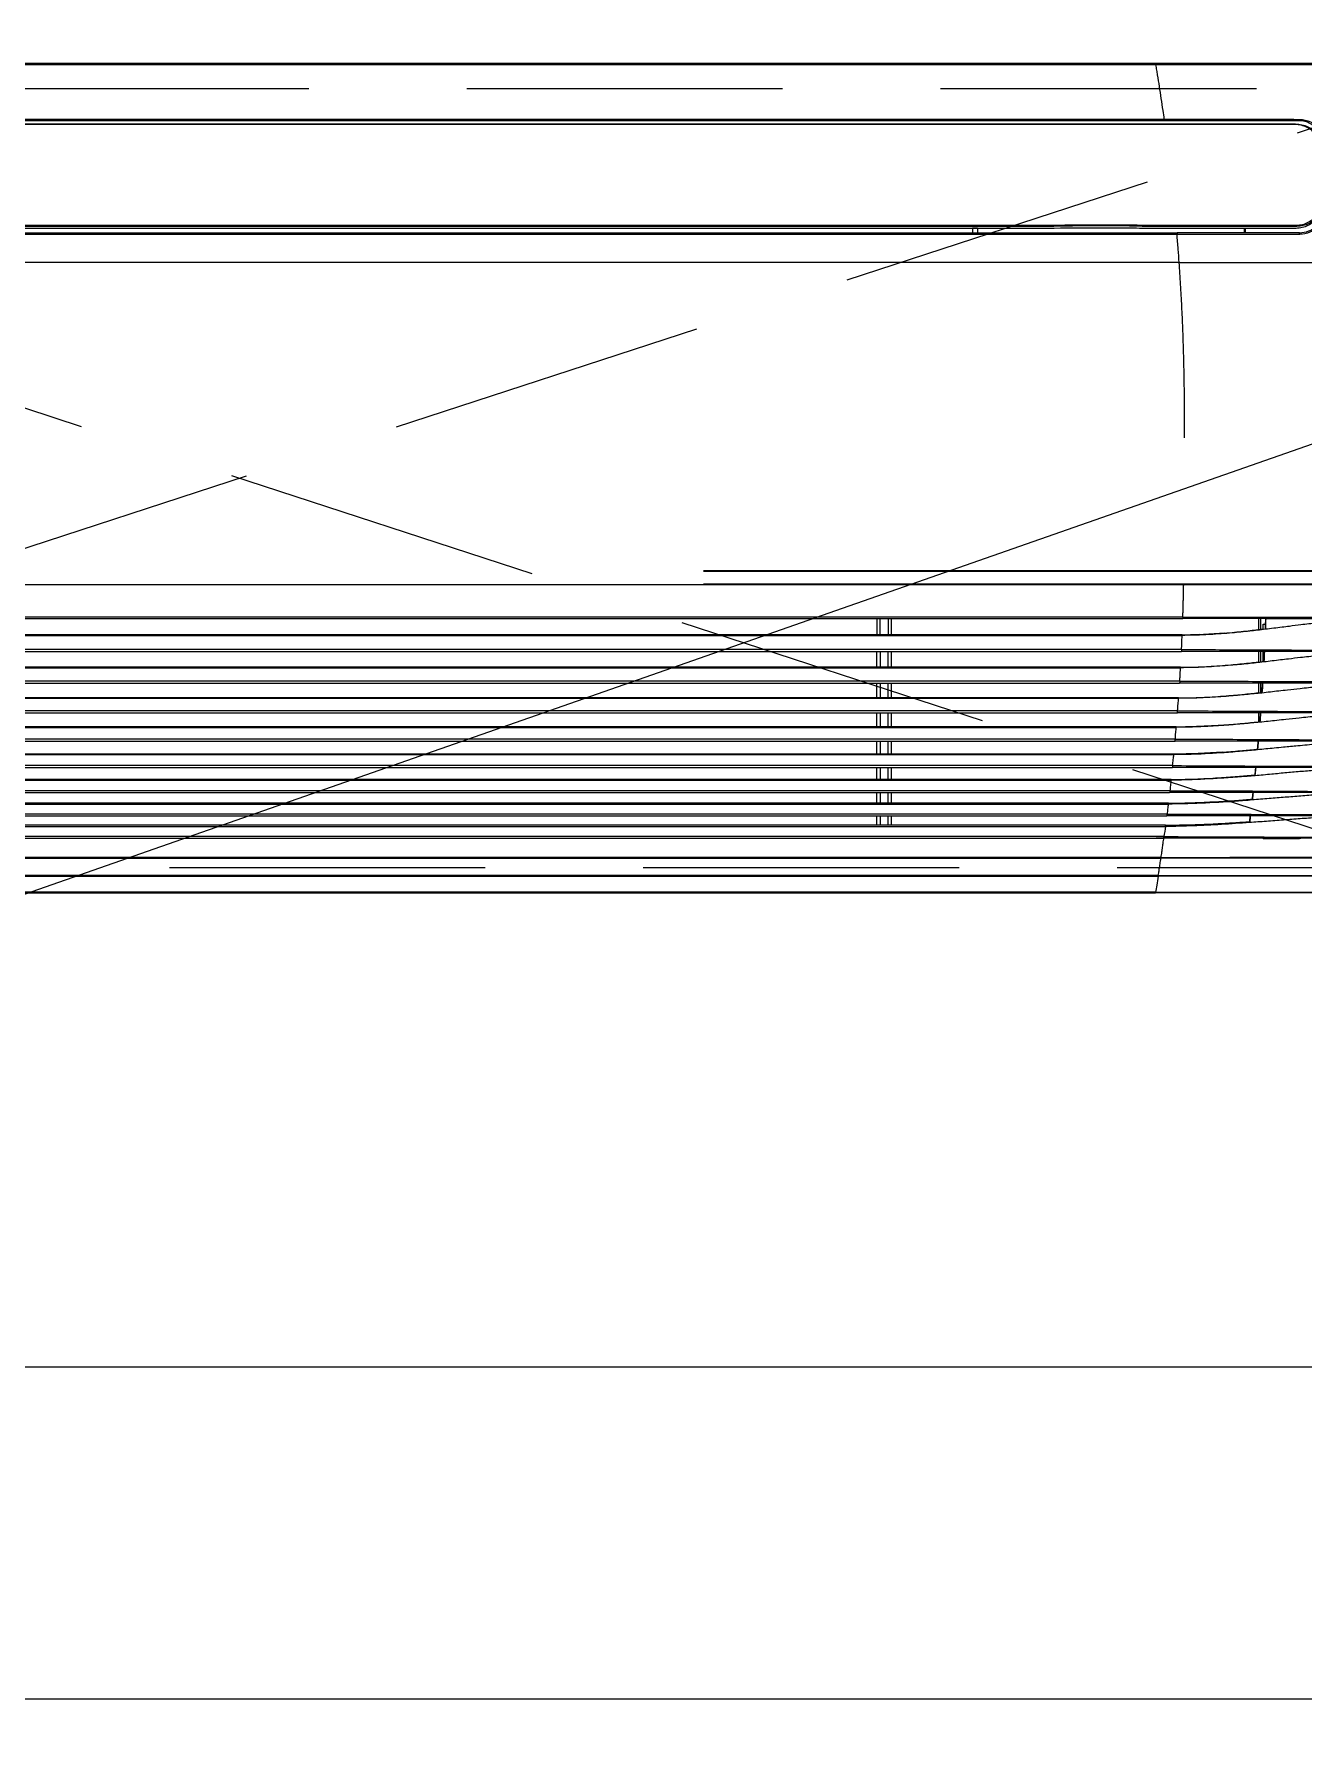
# Model space of a CAD drawing. Header units: millimetres. Extents: x 118028 to 193504, y 42792 to 96100.
# Drawn here: x 152650 to 153415, y 62507 to 63532 of the extents above; entities that cross this region are included whole.
import ezdxf

# ---------------------------------------------------------------- set-up
doc = ezdxf.new("R2010")
doc.units = ezdxf.units.MM
doc.header["$LTSCALE"] = 30
doc.linetypes.add('HIDDEN', pattern=[9.525, 6.35, -3.175])
for name, color, linetype in [('07-DIM WAL', 5, 'Continuous'), ('C-WIN', 4, 'Continuous'), ('도면층8', 8, 'Continuous')]:
    doc.layers.add(name, color=color, linetype=linetype)

# ---------------------------------------------------------------- blocks, each defined once
blk = doc.blocks.new('*U20')
at = {"color": 8}
for p, q in [((1312.7, 500), (207.2, 500)), ((207.2, 499.8), (1312.7, 499.8)), ((1312.7, 499.3), (207.2, 499.3)), ((1312.7, 499.8), (1312.7, 500)), ((1312.7, 499.3), (1312.7, 499.8)), ((1202.1, 401), (1205.1, 401)), ((1202.1, 401), (1202.1, 398)), ((1205.1, 401), (1205.1, 398)), ((1366.1, 397.9), (1366.1, 400.8)), ((1366.6, 400.8), (1366.6, 397.9)), ((194.4, 398), (1325.5, 398)), ((1325.5, 397), (194.4, 397)), ((1399.9, 397.9), (1400.6, 397.9)), ((1326.8, 380), (193.1, 380)), ((1329.5, 185.7), (190.4, 185.7)), ((1329, 166.3), (190.9, 166.3)), ((190.9, 165.5), (1329, 165.5)), ((1144.4, 165.5), (1144.4, 155.5)), ((1146.4, 155.5), (1146.4, 165.5)), ((1151.4, 165.5), (1151.4, 155.5)), ((1153.4, 155.5), (1153.4, 165.5)), ((1374.9, 158.8), (1374.9, 165.5)), ((1375.9, 165.5), (1375.9, 158.9)), ((1328.6, 155.5), (191.3, 155.5)), ((191.3, 155.2), (1328.6, 155.2)), ((1377.4, 158.9), (1377.4, 162)), ((1377.4, 162), (1378.9, 162)), ((1328.2, 146.7), (191.7, 146.7)), ((191.8, 145.5), (1328.1, 145.5)), ((1144.4, 136), (1144.4, 145.5)), ((1146.4, 145.5), (1146.4, 136)), ((1151.4, 136), (1151.4, 145.5)), ((1153.4, 136), (1153.4, 145.5)), ((1374.9, 139.2), (1374.9, 145.5)), ((1375.9, 145.5), (1375.9, 139.3)), ((1377.4, 139.5), (1377.4, 145.5)), ((1327.6, 136), (192.3, 136)), ((192.3, 135.7), (1327.6, 135.7)), ((1327.1, 127.7), (192.8, 127.7)), ((192.9, 126.5), (1327, 126.5)), ((1144.4, 117.5), (1144.4, 126.5)), ((1146.4, 126.5), (1146.4, 117.5)), ((1151.4, 117.5), (1151.4, 126.5)), ((1153.4, 117.5), (1153.4, 126.5)), ((1374.9, 120.7), (1374.9, 126.5)), ((1375.9, 126.5), (1375.9, 120.8)), ((1326.4, 117.5), (193.5, 117.5)), ((193.5, 117.3), (1326.4, 117.3)), ((1325.8, 109.7), (194.1, 109.7)), ((194.1, 108.5), (1325.7, 108.5)), ((1144.4, 100.1), (1144.4, 108.5)), ((1146.4, 108.5), (1146.4, 100.1)), ((1151.4, 100.1), (1151.4, 108.5)), ((1153.4, 100.1), (1153.4, 108.5)), ((1374.9, 103), (1374.9, 108.5)), ((1325, 100.1), (194.8, 100.1)), ((194.9, 99.8), (1325, 99.8)), ((1324.4, 92.7), (195.5, 92.7)), ((195.6, 91.5), (1324.3, 91.5)), ((1323.5, 83.7), (196.4, 83.7)), ((196.4, 83.4), (1323.5, 83.4)), ((1144.4, 83.7), (1144.4, 91.5)), ((1146.4, 91.5), (1146.4, 83.7)), ((1151.4, 83.7), (1151.4, 91.5)), ((1153.4, 83.7), (1153.4, 91.5)), ((1322.8, 76.7), (197.1, 76.7)), ((197.2, 75.5), (1322.7, 75.5)), ((1144.4, 68.4), (1144.4, 75.5)), ((1146.4, 75.5), (1146.4, 68.4)), ((1151.4, 68.4), (1151.4, 75.5)), ((1153.4, 68.4), (1153.4, 75.5)), ((1321.9, 68.4), (198, 68.4)), ((198, 68), (1321.9, 68)), ((1321.2, 61.6), (198.7, 61.6)), ((198.9, 60.5), (1321, 60.5)), ((1320.3, 54.1), (199.6, 54.1)), ((199.7, 53.5), (1320.2, 53.5)), ((1144.4, 54.1), (1144.4, 60.5)), ((1146.4, 60.5), (1146.4, 54.1)), ((1151.4, 54.1), (1151.4, 60.5)), ((1153.4, 54.1), (1153.4, 60.5)), ((1319.5, 47.5), (200.4, 47.5)), ((200.6, 46.5), (1319.3, 46.5)), ((1144.4, 40.8), (1144.4, 46.5)), ((1146.4, 46.5), (1146.4, 40.8)), ((1151.4, 40.8), (1151.4, 46.5)), ((1153.4, 40.8), (1153.4, 46.5)), ((1318.6, 40.8), (201.3, 40.8)), ((201.4, 40), (1318.5, 40)), ((1317.6, 33.9), (202.2, 33.9)), ((202.4, 33), (1317.5, 33)), ((1326.2, 33), (1312.9, 33)), ((1326.7, 33), (1326.2, 33)), ((1327.1, 33), (1326.7, 33)), ((1315.9, 21.4), (204, 21.4)), ((204.1, 21), (1315.8, 21)), ((1314.2, 10.4), (205.7, 10.4)), ((205.8, 10), (1314.1, 10)), ((1312.6, 0.4), (207.3, 0.4)), ((207.3, 0), (1312.6, 0))]:
    blk.add_line(p, q, dxfattribs=at)
at = {"color": 1, "linetype": 'HIDDEN'}
for p, q in [((39.9, 15), (1479.9, 485)), ((1479.9, 15), (39.9, 485))]:
    blk.add_line(p, q, dxfattribs=at)
blk.add_lwpolyline([(1479.9, 485), (1479.9, 15), (39.9, 15), (39.9, 485)], close=True, dxfattribs=at)
at = {"color": 8}
for centre, major_axis, ratio, start_param, end_param in [((1399.4, 397), (0, 1), 0.039572, 4.743067, 6.253409), ((1378, 32.7), (0, 0.3), 0.022602, 4.431318, 6.283185), ((1398.6, 32.7), (0, 0.3), 0.032103, 4.44044, 6.283185)]:
    blk.add_ellipse(centre, major_axis=major_axis, ratio=ratio, start_param=start_param, end_param=end_param, dxfattribs=at)
for points, knots in [([(1445.5, 500), (1441.5, 500), (1437.4, 500), (1417.2, 500), (1401, 500), (1368.6, 500), (1352.4, 500), (1334.3, 500), (1332.4, 500), (1324.6, 500), (1318.6, 500), (1312.7, 500)], [0, 0, 0, 0, 0.091413, 0.091413, 0.457066, 0.457066, 0.822718, 0.822718, 0.865652, 0.865652, 1, 1, 1, 1]), ([(1312.8, 499.8), (1328.7, 499.8), (1344.6, 499.8), (1368.6, 499.8), (1376.7, 499.8), (1401, 499.8), (1417.2, 499.8), (1437.4, 499.8), (1441.5, 499.8), (1445.5, 499.8)], [0, 0, 0, 0, 0.359547, 0.359547, 0.542533, 0.542533, 0.908507, 0.908507, 1, 1, 1, 1]), ([(1317.8, 466.4), (1317.6, 468.1), (1316.6, 474.8), (1315.3, 483.8), (1314, 491.8), (1313.3, 496.2), (1313, 498.2), (1312.8, 499.3)], [0, 0, 0, 0, 0.156855, 0.590086, 0.806736, 0.893396, 1, 1, 1, 1]), ([(1445.5, 499.2), (1444.9, 499.2), (1444.2, 499.2), (1440.9, 499.2), (1438.2, 499.2), (1424.9, 499.2), (1414.2, 499.2), (1392.9, 499.3), (1382.2, 499.3), (1367.9, 499.3), (1364.2, 499.3), (1344.6, 499.3), (1328.7, 499.3), (1312.8, 499.3)], [0, 0, 0, 0, 0.015068, 0.015068, 0.075342, 0.075342, 0.316436, 0.316436, 0.557531, 0.557531, 0.640454, 0.640454, 1, 1, 1, 1]), ([(202.1, 466.4), (210.7, 466.4), (219.3, 466.4), (234.2, 466.4), (240.4, 466.4), (252.8, 466.4), (259, 466.4), (277.5, 466.4), (289.9, 466.4), (308.5, 466.4), (314.7, 466.4), (327.1, 466.4), (333.3, 466.4), (351.9, 466.4), (364.3, 466.4), (382.9, 466.4), (389.1, 466.4), (401.5, 466.4), (407.7, 466.4), (420.1, 466.4), (426.3, 466.4), (444.9, 466.4), (457.3, 466.4), (475.9, 466.4), (1042, 466.4), (1054.4, 466.4), (1060.6, 466.4), (1079.2, 466.4), (1091.6, 466.4), (1110.2, 466.4), (1116.4, 466.4), (1128.8, 466.4), (1135, 466.4), (1153.6, 466.4), (1166, 466.4), (1184.6, 466.4), (1190.8, 466.4), (1203.2, 466.4), (1209.4, 466.4), (1221.8, 466.4), (1228, 466.4), (1246.5, 466.4), (1258.9, 466.4), (1277.5, 466.4), (1283.7, 466.4), (1296.1, 466.4), (1302.3, 466.4), (1311.6, 466.4), (1314.7, 466.4), (1317.8, 466.4)], [0, 0, 0, 0, 0.046607, 0.046607, 0.08006, 0.08006, 0.113512, 0.113512, 0.180417, 0.180417, 0.213869, 0.213869, 0.247322, 0.247322, 0.314226, 0.314226, 0.347679, 0.347679, 0.381131, 0.381131, 0.414583, 0.414583, 0.481488, 0.481488, 0.514941, 0.514941, 0.548393, 0.548393, 0.615298, 0.615298, 0.64875, 0.64875, 0.682202, 0.682202, 0.749107, 0.749107, 0.78256, 0.78256, 0.816012, 0.816012, 0.849464, 0.849464, 0.916369, 0.916369, 0.949821, 0.949821, 0.983274, 0.983274, 1, 1, 1, 1]), ([(1317.8, 465.5), (1314.7, 465.5), (1311.6, 465.5), (1302.3, 465.5), (1296.1, 465.5), (1283.7, 465.5), (1277.5, 465.5), (1258.9, 465.5), (1246.5, 465.5), (1228, 465.5), (1221.8, 465.5), (1209.4, 465.5), (1203.2, 465.5), (1190.8, 465.5), (1184.6, 465.5), (1166, 465.5), (1153.6, 465.5), (1135, 465.5), (1128.8, 465.5), (1116.4, 465.5), (1110.2, 465.5), (1091.6, 465.5), (1079.2, 465.5), (1060.6, 465.5), (1054.4, 465.5), (1042, 465.5), (475.9, 465.5), (457.3, 465.5), (444.9, 465.5), (426.3, 465.5), (420.1, 465.5), (407.7, 465.5), (401.5, 465.5), (389.1, 465.5), (382.9, 465.5), (364.3, 465.5), (351.9, 465.5), (333.3, 465.5), (327.1, 465.5), (314.7, 465.5), (308.5, 465.5), (289.9, 465.5), (277.5, 465.5), (259, 465.5), (252.8, 465.5), (240.4, 465.5), (234.2, 465.5), (219.3, 465.5), (210.7, 465.5), (202.1, 465.5)], [0, 0, 0, 0, 0.016728, 0.016728, 0.05018, 0.05018, 0.083633, 0.083633, 0.150538, 0.150538, 0.183991, 0.183991, 0.217444, 0.217444, 0.250897, 0.250897, 0.317803, 0.317803, 0.351255, 0.351255, 0.384708, 0.384708, 0.451614, 0.451614, 0.485067, 0.485067, 0.51852, 0.51852, 0.585425, 0.585425, 0.618878, 0.618878, 0.652331, 0.652331, 0.685784, 0.685784, 0.752689, 0.752689, 0.786142, 0.786142, 0.819595, 0.819595, 0.886501, 0.886501, 0.919954, 0.919954, 0.953407, 0.953407, 1, 1, 1, 1]), ([(371.2, 463.6), (452.6, 463.6), (1094.1, 463.6), (1216.3, 463.6), (1257, 463.6), (1318.1, 463.6), (1338.5, 463.6), (1369, 463.6), (1379.2, 463.6), (1391.9, 463.6), (1394.5, 463.7), (1399.5, 463.5), (1402.1, 463), (1406.6, 460.8), (1408.5, 459.1), (1411.2, 455), (1411.9, 452.5), (1411.9, 450)], [0, 0, 0, 0, 0.5, 0.5, 0.75, 0.75, 0.875, 0.875, 0.9375, 0.9375, 0.953125, 0.953125, 0.96875, 0.96875, 0.984375, 0.984375, 1, 1, 1, 1]), ([(1411, 450.2), (1411, 452.7), (1410.2, 455.2), (1407.4, 459.3), (1405.4, 460.9), (1401.9, 462.4), (1400.7, 462.8), (1398.2, 463.2), (1396.9, 463.2), (1393.1, 463.2), (1390.6, 463.2), (1377.9, 463.2), (1367.8, 463.2), (1337.3, 463.2), (1317, 463.2), (1256.1, 463.2), (1215.5, 463.2), (1093.6, 463.2), (452.4, 463.2), (371.2, 463.2)], [0, 0, 0, 0, 0.015625, 0.015625, 0.03125, 0.03125, 0.039062, 0.039062, 0.046875, 0.046875, 0.0625, 0.0625, 0.125, 0.125, 0.25, 0.25, 0.5, 0.5, 1, 1, 1, 1]), ([(1317.8, 466.4), (1335.9, 466.4), (1354.1, 466.4), (1376.7, 466.4), (1381.3, 466.4), (1388.1, 466.4), (1390.3, 466.4), (1394.9, 466.4), (1397.1, 466.4), (1401.7, 466.3), (1403.9, 465.8), (1408, 463.8), (1409.7, 462.3), (1414, 457.1), (1415.5, 452.7), (1415.5, 448.2)], [0, 0, 0, 0, 0.5, 0.5, 0.625, 0.625, 0.6875, 0.6875, 0.75, 0.75, 0.8125, 0.8125, 0.875, 0.875, 1, 1, 1, 1]), ([(1414.4, 448), (1414.4, 452.4), (1412.9, 456.8), (1408.6, 462), (1406.9, 463.4), (1403.8, 464.8), (1402.8, 465.1), (1400.5, 465.5), (1399.4, 465.5), (1389.4, 465.5), (1380.4, 465.5), (1353.6, 465.5), (1335.7, 465.5), (1317.8, 465.5)], [0, 0, 0, 0, 0.125, 0.125, 0.1875, 0.1875, 0.21875, 0.21875, 0.25, 0.25, 0.5, 0.5, 1, 1, 1, 1]), ([(371.2, 402.5), (452.2, 402.5), (1093.2, 402.5), (1194.5, 402.5), (1214.8, 402.5), (1245.2, 402.5), (1255.3, 402.7), (1275.6, 402.9), (1285.7, 402.9), (1298.4, 402.7), (1300.9, 402.7), (1305.9, 402.6), (1308.5, 402.5), (1316.1, 402.5), (1321.1, 402.5), (1336.3, 402.5), (1346.5, 402.5), (1366.7, 402.5), (1376.8, 402.5), (1389.5, 402.5), (1392, 402.5), (1395.8, 402.5), (1397.1, 402.5), (1399.6, 402.7), (1400.9, 402.9), (1404.4, 404), (1406.7, 405.3), (1410, 409.1), (1411, 411.6), (1411, 414.1)], [0, 0, 0, 0, 0.5, 0.5, 0.625, 0.625, 0.6875, 0.6875, 0.75, 0.75, 0.765625, 0.765625, 0.78125, 0.78125, 0.8125, 0.8125, 0.875, 0.875, 0.9375, 0.9375, 0.953125, 0.953125, 0.960937, 0.960937, 0.96875, 0.96875, 0.984375, 0.984375, 1, 1, 1, 1]), ([(1411.9, 414), (1411.9, 411.5), (1411.1, 409), (1407.9, 405.1), (1405.7, 403.7), (1401, 402), (1398.4, 401.8), (1393.3, 401.8), (1390.8, 401.8), (1378.1, 401.8), (1367.9, 401.8), (1347.6, 401.8), (1337.5, 401.8), (1322.2, 401.8), (1317.2, 401.8), (1307, 401.7), (1301.9, 402), (1286.7, 402.2), (1276.5, 402.2), (1256.2, 402), (1246.1, 401.7), (1215.6, 401.7), (1195.3, 401.8), (1093.7, 401.8), (452.4, 401.8), (371.2, 401.8)], [0, 0, 0, 0, 0.015625, 0.015625, 0.03125, 0.03125, 0.046875, 0.046875, 0.0625, 0.0625, 0.125, 0.125, 0.1875, 0.1875, 0.21875, 0.21875, 0.25, 0.25, 0.3125, 0.3125, 0.375, 0.375, 0.5, 0.5, 1, 1, 1, 1]), ([(371.2, 400.8), (452.5, 400.8), (1093.8, 400.8), (1195.5, 400.8), (1215.8, 400.8), (1246.3, 400.8), (1256.5, 400.9), (1276.9, 401), (1287, 401.1), (1302.3, 400.9), (1307.4, 400.7), (1317.5, 400.8), (1322.6, 400.8), (1337.9, 400.8), (1348, 400.8), (1368.3, 400.8), (1378.5, 400.8), (1391.2, 400.8), (1393.8, 400.8), (1397.6, 400.8), (1398.8, 400.9), (1401.3, 401.3), (1402.6, 401.7), (1406.1, 403.2), (1408.2, 404.8), (1410.4, 407.9), (1411, 409), (1411.7, 411.4), (1411.9, 412.7), (1411.9, 414)], [0, 0, 0, 0, 0.5, 0.5, 0.625, 0.625, 0.6875, 0.6875, 0.75, 0.75, 0.78125, 0.78125, 0.8125, 0.8125, 0.875, 0.875, 0.9375, 0.9375, 0.953125, 0.953125, 0.960938, 0.960938, 0.96875, 0.96875, 0.984375, 0.984375, 0.992188, 0.992188, 1, 1, 1, 1]), ([(1399.4, 398), (1403.2, 398), (1406.9, 399.5), (1412.7, 404.8), (1414.5, 408.9), (1414.4, 413)], [0, 0, 0, 0, 0.477397, 0.477397, 1, 1, 1, 1]), ([(1415.5, 413.1), (1415.5, 411), (1415.1, 408.9), (1413.5, 405), (1412.3, 403.2), (1407.9, 398.8), (1403.7, 397), (1399.5, 397)], [0, 0, 0, 0, 0.25, 0.25, 0.5, 0.5, 1, 1, 1, 1]), ([(1326.8, 380), (1326.6, 382.7), (1326.2, 388.4), (1325.7, 394.1), (1325.5, 397)], [0, 0, 0, 0, 0.480429, 1, 1, 1, 1]), ([(1326.8, 380), (1334.9, 380), (1351, 380), (1375.2, 380), (1399.5, 380), (1423.7, 380), (1447.8, 380), (1472, 380), (1492, 380), (1506, 380), (1512.7, 380), (1515.4, 380), (1516.2, 380)], [0, 0, 0, 0, 0.127521, 0.255042, 0.382563, 0.510084, 0.637605, 0.765126, 0.892647, 0.956407, 0.988287, 1, 1, 1, 1]), ([(1039.9, 194.4), (1040.6, 194.4), (1041.3, 194.4), (1044.6, 194.4), (1047.3, 194.4), (1060.6, 194.4), (1071.3, 194.4), (1124.6, 194.4), (1167.3, 194.4), (1214.7, 194.4), (1219.5, 194.4), (1240, 194.4), (1255.6, 194.4), (1279, 194.4), (1286.9, 194.4), (1302.5, 194.4), (1310.3, 194.4), (1322, 194.4), (1325.9, 194.4), (1329.9, 194.4)], [0, 0, 0, 0, 0.006899, 0.006899, 0.034494, 0.034494, 0.144873, 0.144873, 0.58639, 0.58639, 0.636025, 0.636025, 0.797792, 0.797792, 0.878675, 0.878675, 0.959558, 0.959558, 1, 1, 1, 1]), ([(1039.9, 194), (1119.9, 194), (1199.8, 194), (1296.8, 194), (1313.8, 194), (1330.8, 194)], [0, 0, 0, 0, 0.824317, 0.824317, 1, 1, 1, 1]), ([(1039.9, 193.9), (1119.9, 193.9), (1199.8, 193.9), (1299.8, 193.9), (1319.8, 193.9), (1359.7, 193.9), (1379.7, 193.9), (1419.7, 193.9), (1439.7, 193.9), (1469.5, 193.9), (1479.4, 193.9), (1494.3, 193.9), (1499.3, 193.9), (1509.1, 193.9), (1514.1, 193.9), (1519, 193.9)], [0, 0, 0, 0, 0.5, 0.5, 0.625, 0.625, 0.75, 0.75, 0.875, 0.875, 0.9375, 0.9375, 0.96875, 0.96875, 1, 1, 1, 1]), ([(1518.9, 193.8), (1514, 193.8), (1509.1, 193.8), (1499.2, 193.8), (1494.3, 193.8), (1479.4, 193.8), (1469.5, 193.8), (1439.6, 193.8), (1419.6, 193.8), (1379.7, 193.8), (1359.7, 193.8), (1319.7, 193.8), (1299.7, 193.8), (1199.8, 193.8), (1119.9, 193.8), (1039.9, 193.8)], [0, 0, 0, 0, 0.03125, 0.03125, 0.0625, 0.0625, 0.125, 0.125, 0.25, 0.25, 0.375, 0.375, 0.5, 0.5, 1, 1, 1, 1]), ([(1039.9, 186.3), (1119.9, 186.3), (1199.8, 186.3), (1299.7, 186.3), (1319.7, 186.3), (1359.6, 186.3), (1379.6, 186.3), (1419.5, 186.3), (1439.5, 186.3), (1469.3, 186.3), (1479.3, 186.3), (1494.1, 186.3), (1499.1, 186.3), (1509, 186.3), (1513.9, 186.3), (1518.8, 186.3)], [0, 0, 0, 0, 0.5, 0.5, 0.625, 0.625, 0.75, 0.75, 0.875, 0.875, 0.9375, 0.9375, 0.96875, 0.96875, 1, 1, 1, 1]), ([(1518.8, 186.1), (1513.9, 186.1), (1509, 186.1), (1499.1, 186.1), (1494.1, 186.1), (1479.2, 186.1), (1469.3, 186.1), (1439.5, 186.1), (1419.5, 186.1), (1379.6, 186.1), (1359.6, 186.1), (1319.6, 186.1), (1299.7, 186.1), (1199.8, 186.1), (1119.9, 186.1), (1039.9, 186.1)], [0, 0, 0, 0, 0.03125, 0.03125, 0.0625, 0.0625, 0.125, 0.125, 0.25, 0.25, 0.375, 0.375, 0.5, 0.5, 1, 1, 1, 1]), ([(1339.6, 186), (1339.3, 186), (1338.9, 186), (1318.7, 186), (1298.8, 186), (1199.2, 186), (1119.6, 186), (1039.9, 186)], [0, 0, 0, 0, 0.003537, 0.003537, 0.20283, 0.20283, 1, 1, 1, 1]), ([(1329.5, 185.9), (1342.9, 185.9), (1356.3, 185.9), (1383, 185.9), (1396.4, 185.9), (1409.7, 185.9)], [0, 0, 0, 0, 0.5, 0.5, 1, 1, 1, 1]), ([(1409.7, 185.7), (1396.4, 185.7), (1383, 185.7), (1356.3, 185.7), (1342.9, 185.7), (1329.5, 185.7)], [0, 0, 0, 0, 0.5, 0.5, 1, 1, 1, 1]), ([(1329.8, 194.4), (1345.6, 194.4), (1361.5, 194.4), (1393.1, 194.4), (1408.9, 194.4), (1440.4, 194.4), (1456.2, 194.4), (1479.8, 194.4), (1487.6, 194.4), (1499.4, 194.4), (1503.3, 194.4), (1511.1, 194.4), (1515, 194.4), (1518.9, 194.4)], [0, 0, 0, 0, 0.25, 0.25, 0.5, 0.5, 0.75, 0.75, 0.875, 0.875, 0.9375, 0.9375, 1, 1, 1, 1]), ([(1518.4, 194), (1513.7, 194), (1509, 194), (1499.3, 194), (1494.3, 194), (1479.5, 194), (1469.5, 194), (1439.7, 194), (1419.7, 194), (1379.7, 194), (1359.8, 194), (1336.8, 194), (1333.8, 194), (1330.8, 194)], [0, 0, 0, 0, 0.076277, 0.076277, 0.155939, 0.155939, 0.315263, 0.315263, 0.633912, 0.633912, 0.952561, 0.952561, 1, 1, 1, 1]), ([(1329, 166.3), (1342.5, 166.3), (1355.9, 166.3), (1382.8, 166.3), (1396.3, 166.3), (1409.7, 166.3)], [0, 0, 0, 0, 0.5, 0.5, 1, 1, 1, 1]), ([(1328.2, 146.7), (1328.2, 147.3), (1328.3, 148.6), (1328.4, 150.5), (1328.4, 152.2), (1328.5, 153.8), (1328.6, 154.8), (1328.6, 155.2)], [0, 0, 0, 0, 0.202006, 0.403007, 0.603004, 0.802001, 1, 1, 1, 1]), ([(1328.6, 155.5), (1330.8, 155.5), (1336.4, 155.6), (1346.5, 156), (1358, 156.9), (1369.1, 158.1), (1375.7, 158.9), (1378.8, 159.2)], [0, 0, 0, 0, 0.13271, 0.332981, 0.600797, 0.817687, 1, 1, 1, 1]), ([(1378.8, 158.9), (1375.6, 158.5), (1369, 157.7), (1357.8, 156.6), (1346.5, 155.8), (1336.4, 155.3), (1330.8, 155.3), (1328.6, 155.2)], [0, 0, 0, 0, 0.189956, 0.399239, 0.666018, 0.866282, 1, 1, 1, 1]), ([(1409.7, 162.7), (1406.6, 162.3), (1401.1, 161.7), (1394.1, 160.8), (1386.9, 159.9), (1382.1, 159.3), (1378.8, 158.9)], [0, 0, 0, 0, 0.307575, 0.532584, 0.675031, 1, 1, 1, 1]), ([(1378.8, 159.1), (1378.8, 159.2), (1378.8, 159.2), (1378.8, 159.2), (1378.8, 159.2), (1378.8, 159.2)], [0, 0, 0, 0, 0.64921, 0.64921, 1, 1, 1, 1]), ([(1328.2, 146.7), (1328.2, 146.5), (1328.2, 146.3), (1328.1, 145.9), (1328.1, 145.6), (1328.1, 145.5), (1328.1, 145.5)], [0, 0, 0, 0, 0.249872, 0.499843, 0.749966, 1, 1, 1, 1]), ([(1328.2, 146.7), (1341.8, 146.7), (1355.4, 146.6), (1382.6, 146.5), (1396.2, 146.4), (1409.7, 146.4)], [0, 0, 0, 0, 0.5, 0.5, 1, 1, 1, 1]), ([(1327.1, 127.7), (1327.2, 128.5), (1327.3, 130), (1327.4, 132.1), (1327.5, 134.1), (1327.6, 135.2), (1327.6, 135.7)], [0, 0, 0, 0, 0.254452, 0.505932, 0.754446, 1, 1, 1, 1]), ([(1327.6, 136), (1329.9, 136), (1335.5, 136.1), (1345.6, 136.5), (1357.1, 137.4), (1368.2, 138.5), (1374.8, 139.2), (1377.9, 139.6)], [0, 0, 0, 0, 0.13403, 0.334286, 0.600753, 0.818086, 1, 1, 1, 1]), ([(1377.9, 139.2), (1374.7, 138.9), (1368, 138.1), (1357, 137.1), (1345.7, 136.3), (1335.6, 135.8), (1329.9, 135.8), (1327.6, 135.7)], [0, 0, 0, 0, 0.189159, 0.399253, 0.661583, 0.861842, 1, 1, 1, 1]), ([(1409.7, 142.9), (1406.5, 142.6), (1400.8, 141.9), (1393.6, 141.1), (1386.2, 140.2), (1381.2, 139.6), (1377.9, 139.2)], [0, 0, 0, 0, 0.304279, 0.532125, 0.683541, 1, 1, 1, 1]), ([(1377.9, 139.3), (1377.9, 139.3), (1377.9, 139.3), (1377.9, 139.2), (1377.9, 139.2), (1377.9, 139.2)], [0, 0, 0, 0, 0.669286, 0.669286, 1, 1, 1, 1]), ([(1327.1, 127.7), (1327.1, 127.6), (1327.1, 127.3), (1327.1, 126.9), (1327, 126.6), (1327, 126.5), (1327, 126.5)], [0, 0, 0, 0, 0.25027, 0.500033, 0.750107, 1, 1, 1, 1]), ([(1327.1, 127.7), (1340.9, 127.7), (1354.7, 127.6), (1382.2, 127.5), (1396, 127.4), (1409.7, 127.4)], [0, 0, 0, 0, 0.5, 0.5, 1, 1, 1, 1]), ([(1409.7, 124.2), (1406.4, 123.8), (1400.5, 123.2), (1392.9, 122.3), (1385.2, 121.5), (1380.1, 120.9), (1376.7, 120.5)], [0, 0, 0, 0, 0.302296, 0.533525, 0.693692, 1, 1, 1, 1]), ([(1325.8, 109.7), (1325.9, 110.4), (1326, 111.9), (1326.1, 113.9), (1326.3, 115.7), (1326.4, 116.7), (1326.4, 117.3)], [0, 0, 0, 0, 0.255434, 0.50724, 0.755426, 1, 1, 1, 1]), ([(1326.4, 117.5), (1328.7, 117.5), (1334.3, 117.6), (1344.5, 118), (1355.9, 118.8), (1367.1, 119.8), (1373.7, 120.6), (1376.8, 120.9)], [0, 0, 0, 0, 0.135331, 0.33557, 0.600704, 0.818478, 1, 1, 1, 1]), ([(1376.7, 120.5), (1373.6, 120.2), (1366.9, 119.5), (1355.9, 118.5), (1344.7, 117.8), (1334.6, 117.3), (1328.8, 117.3), (1326.4, 117.3)], [0, 0, 0, 0, 0.188349, 0.39928, 0.657536, 0.857785, 1, 1, 1, 1]), ([(1376.7, 120.6), (1376.7, 120.6), (1376.7, 120.6), (1376.7, 120.6), (1376.7, 120.6), (1376.7, 120.6), (1376.7, 120.6), (1376.7, 120.5)], [0, 0, 0, 0, 0.005018, 0.005018, 0.681643, 0.681643, 1, 1, 1, 1]), ([(1325, 100.1), (1327.3, 100.1), (1333, 100.1), (1343.1, 100.5), (1354.6, 101.3), (1365.7, 102.2), (1372.4, 102.9), (1375.5, 103.2)], [0, 0, 0, 0, 0.136383, 0.336606, 0.600654, 0.818617, 1, 1, 1, 1]), ([(1375.4, 102.9), (1372.3, 102.6), (1365.6, 101.9), (1354.6, 101), (1343.4, 100.3), (1333.2, 99.9), (1327.4, 99.8), (1325, 99.8)], [0, 0, 0, 0, 0.188051, 0.399296, 0.65597, 0.856213, 1, 1, 1, 1]), ([(1325.7, 108.6), (1325.7, 108.6), (1325.8, 108.7), (1325.8, 109.1), (1325.8, 109.4), (1325.8, 109.6), (1325.8, 109.7)], [0, 0, 0, 0, 0.229284, 0.499865, 0.74993, 1, 1, 1, 1]), ([(1325.7, 108.6), (1325.7, 108.6), (1325.7, 108.5), (1325.7, 108.5), (1325.7, 108.5)], [0, 0, 0, 0, 0.504346, 1, 1, 1, 1]), ([(1325.8, 109.7), (1339.8, 109.7), (1353.8, 109.6), (1381.8, 109.5), (1395.8, 109.4), (1409.7, 109.3)], [0, 0, 0, 0, 0.5, 0.5, 1, 1, 1, 1]), ([(1409.7, 106.4), (1406.2, 106.1), (1400, 105.5), (1392, 104.6), (1384.1, 103.8), (1378.8, 103.2), (1375.4, 102.9)], [0, 0, 0, 0, 0.306857, 0.541766, 0.704737, 1, 1, 1, 1]), ([(1324.3, 91.5), (1324.3, 91.6), (1324.3, 91.7), (1324.3, 92), (1324.4, 92.4), (1324.4, 92.6), (1324.4, 92.7)], [0, 0, 0, 0, 0.232687, 0.500098, 0.749869, 1, 1, 1, 1]), ([(1324.4, 92.7), (1324.5, 93.4), (1324.6, 94.8), (1324.7, 96.6), (1324.9, 98.3), (1325, 99.3), (1325, 99.8)], [0, 0, 0, 0, 0.256936, 0.509241, 0.756926, 1, 1, 1, 1]), ([(1324.4, 92.7), (1338.6, 92.7), (1352.8, 92.6), (1381.3, 92.5), (1395.5, 92.4), (1409.7, 92.3)], [0, 0, 0, 0, 0.5, 0.5, 1, 1, 1, 1]), ([(1322.8, 76.7), (1322.9, 77.3), (1323, 78.6), (1323.2, 80.4), (1323.4, 82), (1323.5, 82.9), (1323.5, 83.4)], [0, 0, 0, 0, 0.257522, 0.510022, 0.757511, 1, 1, 1, 1]), ([(1323.5, 83.7), (1325.5, 83.7), (1330.9, 83.7), (1341, 84), (1352.8, 84.8), (1364.3, 85.7), (1371, 86.3), (1374, 86.6)], [0, 0, 0, 0, 0.1176, 0.317809, 0.600614, 0.818158, 1, 1, 1, 1]), ([(1374, 86.2), (1370.8, 86), (1364.1, 85.3), (1351.3, 84.3), (1337.6, 83.5), (1327.5, 83.4), (1323.5, 83.4)], [0, 0, 0, 0, 0.188964, 0.399297, 0.764245, 1, 1, 1, 1]), ([(1409.7, 89.6), (1405.9, 89.3), (1399.2, 88.7), (1390.7, 87.9), (1382.6, 87.1), (1377.4, 86.6), (1374, 86.2)], [0, 0, 0, 0, 0.3207, 0.559402, 0.716115, 1, 1, 1, 1]), ([(1409.7, 91.5), (1409.7, 91.5), (1405.1, 91.5), (1400.5, 91.5), (1396, 91.5)], [0, 0, 0, 0, 0.007482, 1, 1, 1, 1]), ([(1322.8, 76.7), (1322.8, 76.6), (1322.8, 76.5), (1322.8, 76.4), (1322.8, 76.3), (1322.8, 76.1), (1322.7, 76), (1322.7, 75.8), (1322.7, 75.8), (1322.7, 75.6), (1322.7, 75.6), (1322.7, 75.5), (1322.7, 75.5), (1322.7, 75.5), (1322.7, 75.5), (1322.7, 75.5)], [0, 0, 0, 0, 0.161779, 0.161779, 0.323539, 0.323539, 0.485543, 0.485543, 0.647325, 0.647325, 0.808403, 0.808403, 0.968605, 0.968605, 1, 1, 1, 1]), ([(1322.8, 76.7), (1337.3, 76.7), (1351.8, 76.6), (1380.8, 76.4), (1395.3, 76.3), (1409.7, 76.3)], [0, 0, 0, 0, 0.5, 0.5, 1, 1, 1, 1]), ([(1409.7, 73.9), (1406.7, 73.6), (1400.7, 73.2), (1391.7, 72.4), (1382.2, 71.5), (1375.8, 70.9), (1372.5, 70.6)], [0, 0, 0, 0, 0.242425, 0.484831, 0.727208, 1, 1, 1, 1]), ([(1372.6, 71.9), (1372.6, 71.7), (1372.5, 71.4), (1372.5, 71.1), (1372.5, 71), (1372.5, 70.9)], [0, 0, 0, 0, 0.751683, 0.751683, 1, 1, 1, 1]), ([(1409.7, 75.5), (1409.2, 75.5), (1397.9, 75.5), (1386.6, 75.5), (1375.8, 75.5)], [0, 0, 0, 0, 0.046692, 1, 1, 1, 1]), ([(1321.2, 61.6), (1321.1, 61.5), (1321.1, 61.2), (1321.1, 60.9), (1321, 60.6), (1321, 60.5), (1321, 60.5)], [0, 0, 0, 0, 0.250041, 0.500223, 0.740572, 1, 1, 1, 1]), ([(1321.9, 68), (1321.8, 67), (1321.5, 64.9), (1321.3, 62.7), (1321.2, 61.6)], [0, 0, 0, 0, 0.543894, 1, 1, 1, 1]), ([(1321.2, 61.6), (1335.9, 61.6), (1350.7, 61.5), (1380.2, 61.4), (1395, 61.3), (1409.7, 61.2)], [0, 0, 0, 0, 0.5, 0.5, 1, 1, 1, 1]), ([(1321.9, 68.4), (1323.9, 68.4), (1329.3, 68.4), (1339.5, 68.7), (1351.2, 69.4), (1362.7, 70.2), (1369.4, 70.8), (1372.5, 71.1)], [0, 0, 0, 0, 0.118576, 0.318747, 0.600562, 0.816171, 1, 1, 1, 1]), ([(1372.5, 70.6), (1369.4, 70.4), (1362.7, 69.8), (1349.2, 68.9), (1335.4, 68.1), (1325.3, 68), (1321.9, 68)], [0, 0, 0, 0, 0.182416, 0.399176, 0.799872, 1, 1, 1, 1]), ([(1372.5, 70.6), (1372.5, 70.7), (1372.5, 70.8), (1372.5, 70.9), (1372.5, 70.9), (1372.5, 71), (1372.5, 71), (1372.5, 71.1), (1372.5, 71.1), (1372.5, 71.1)], [0, 0, 0, 0, 0.292408, 0.292408, 0.584321, 0.584321, 0.875326, 0.875326, 1, 1, 1, 1]), ([(1320.2, 53.5), (1320.1, 52.5), (1319.8, 50.6), (1319.6, 48.5), (1319.5, 47.5)], [0, 0, 0, 0, 0.533649, 1, 1, 1, 1]), ([(1370.8, 56), (1367.7, 55.7), (1361, 55.2), (1347.2, 54.3), (1333.4, 53.7), (1323.2, 53.6), (1320.2, 53.5)], [0, 0, 0, 0, 0.185218, 0.399154, 0.820192, 1, 1, 1, 1]), ([(1320.3, 54.1), (1320.3, 54.1), (1320.3, 54), (1320.2, 53.7), (1320.2, 53.5)], [0, 0, 0, 0, 0.461975, 1, 1, 1, 1]), ([(1320.3, 54.1), (1322.3, 54.1), (1327.7, 54.1), (1337.8, 54.4), (1349.6, 55), (1361.1, 55.7), (1367.8, 56.3), (1370.9, 56.5)], [0, 0, 0, 0, 0.118512, 0.318665, 0.600501, 0.814856, 1, 1, 1, 1]), ([(1409.7, 59.1), (1406.5, 58.9), (1400.2, 58.4), (1390.6, 57.6), (1380.8, 56.8), (1374.2, 56.3), (1370.8, 56)], [0, 0, 0, 0, 0.246108, 0.492163, 0.738161, 1, 1, 1, 1]), ([(1370.8, 56), (1370.9, 56.1), (1370.9, 56.1), (1370.9, 56.3), (1370.9, 56.3), (1370.9, 56.4), (1370.9, 56.4), (1370.9, 56.5), (1370.9, 56.5), (1370.9, 56.5), (1370.9, 56.5), (1370.9, 56.5)], [0, 0, 0, 0, 0.27156, 0.27156, 0.542657, 0.542657, 0.808337, 0.808337, 0.89096, 0.89096, 1, 1, 1, 1]), ([(1409.7, 60.5), (1408.7, 60.5), (1395.9, 60.5), (1383.1, 60.5), (1371.4, 60.5)], [0, 0, 0, 0, 0.082118, 1, 1, 1, 1]), ([(1369.2, 42.4), (1363.6, 42), (1352.3, 41.2), (1335.4, 40.3), (1324.1, 40.1), (1318.5, 40)], [0, 0, 0, 0, 0.333291, 0.666637, 1, 1, 1, 1]), ([(1318.6, 40.8), (1320.6, 40.8), (1325.9, 40.9), (1336.1, 41.1), (1347.8, 41.6), (1359.4, 42.3), (1366.1, 42.7), (1369.3, 43)], [0, 0, 0, 0, 0.116851, 0.316976, 0.600411, 0.813247, 1, 1, 1, 1]), ([(1319.5, 47.5), (1319.4, 47.4), (1319.4, 47.2), (1319.4, 46.8), (1319.3, 46.6), (1319.3, 46.5), (1319.3, 46.5)], [0, 0, 0, 0, 0.250245, 0.500503, 0.740965, 1, 1, 1, 1]), ([(1319.5, 47.5), (1334.5, 47.5), (1349.6, 47.5), (1379.7, 47.3), (1394.7, 47.2), (1409.7, 47.2)], [0, 0, 0, 0, 0.5, 0.5, 1, 1, 1, 1]), ([(1409.7, 45.3), (1406.4, 45.1), (1399.7, 44.7), (1389.6, 43.9), (1379.4, 43.1), (1372.6, 42.6), (1369.2, 42.4)], [0, 0, 0, 0, 0.245079, 0.494613, 0.748597, 1, 1, 1, 1]), ([(1369.3, 43), (1369.3, 43), (1369.3, 42.9), (1369.3, 42.9), (1369.3, 42.9), (1369.2, 42.8), (1369.2, 42.7), (1369.2, 42.6), (1369.2, 42.5), (1369.2, 42.4), (1369.2, 42.4), (1369.2, 42.4)], [0, 0, 0, 0, 0.231752, 0.231752, 0.464199, 0.464199, 0.698225, 0.698225, 0.936242, 0.936242, 1, 1, 1, 1]), ([(1409.7, 46.5), (1408.2, 46.5), (1403.8, 46.5), (1399.4, 46.5), (1396.5, 46.5)], [0, 0, 0, 0, 0.360849, 1, 1, 1, 1]), ([(1315.9, 21.4), (1315.9, 21.9), (1316.1, 23), (1316.4, 24.8), (1316.7, 27.1), (1317, 29.4), (1317.3, 31.5), (1317.5, 32.5), (1317.5, 33)], [0, 0, 0, 0, 0.14309, 0.303741, 0.481951, 0.74031, 0.886713, 1, 1, 1, 1]), ([(1317.5, 33), (1317.5, 33), (1317.5, 33), (1317.6, 33.4), (1317.6, 33.7), (1317.6, 33.9)], [0, 0, 0, 0, 0.261782, 0.59531, 1, 1, 1, 1]), ([(1317.6, 33.9), (1333, 33.9), (1348.3, 33.8), (1379, 33.7), (1394.4, 33.6), (1409.7, 33.6)], [0, 0, 0, 0, 0.5, 0.5, 1, 1, 1, 1]), ([(1318.5, 40), (1318.5, 40.2), (1318.5, 40.5), (1318.6, 40.8), (1318.6, 40.8), (1318.6, 40.8)], [0, 0, 0, 0, 0.365763, 0.698949, 1, 1, 1, 1]), ([(1378, 32.6), (1377.9, 32.6), (1377.9, 32.6), (1377.7, 32.6), (1377.6, 32.6), (1377.5, 32.7), (1377.4, 32.8), (1377.3, 32.9), (1377.3, 33), (1377.2, 33)], [0, 0, 0, 0, 0.170559, 0.170559, 0.505418, 0.505418, 0.853274, 0.853274, 1, 1, 1, 1]), ([(1398.7, 32.6), (1398.5, 32.6), (1398.3, 32.6), (1397.3, 32.6), (1396.5, 32.6), (1392.5, 32.6), (1389.3, 32.6), (1383.4, 32.6), (1380.7, 32.6), (1378, 32.6)], [0, 0, 0, 0, 0.029041, 0.029041, 0.145204, 0.145204, 0.60986, 0.60986, 1, 1, 1, 1]), ([(1400.2, 33), (1400.1, 32.9), (1399.9, 32.8), (1399.4, 32.6), (1399, 32.6), (1398.7, 32.6)], [0, 0, 0, 0, 0.337448, 0.337448, 1, 1, 1, 1]), ([(1314.2, 10.4), (1314.3, 11), (1314.5, 12.3), (1314.8, 14.6), (1315.3, 17.6), (1315.6, 19.8), (1315.8, 21)], [0, 0, 0, 0, 0.176314, 0.401773, 0.676347, 1, 1, 1, 1]), ([(1315.9, 21.4), (1315.8, 21.3), (1315.8, 21.1), (1315.8, 21), (1315.8, 21)], [0, 0, 0, 0, 0.500538, 1, 1, 1, 1]), ([(1409.7, 21), (1409, 21), (1408.3, 21), (1397.2, 21), (1386.8, 21), (1366.2, 21), (1356.1, 21), (1335.9, 21), (1325.8, 21), (1315.8, 21)], [0, 0, 0, 0, 0.022631, 0.022631, 0.354983, 0.354983, 0.679805, 0.679805, 1, 1, 1, 1]), ([(1315.9, 21.4), (1325.9, 21.4), (1335.9, 21.4), (1356.1, 21.4), (1366.2, 21.5), (1386.8, 21.5), (1397.2, 21.5), (1408.3, 21.5), (1409, 21.5), (1409.7, 21.5)], [0, 0, 0, 0, 0.319811, 0.319811, 0.644923, 0.644923, 0.97758, 0.97758, 1, 1, 1, 1]), ([(1314.2, 10.4), (1317.9, 10.4), (1321.6, 10.4), (1341.8, 10.4), (1358.3, 10.4), (1383, 10.4), (1391.3, 10.5), (1402.9, 10.5), (1406.3, 10.5), (1409.7, 10.5)], [0, 0, 0, 0, 0.116518, 0.116518, 0.634308, 0.634308, 0.893201, 0.893201, 1, 1, 1, 1]), ([(1314.1, 10), (1313.8, 8.2), (1313.3, 4.8), (1312.8, 1.7), (1312.6, 0.4)], [0, 0, 0, 0, 0.523797, 1, 1, 1, 1]), ([(1312.6, 0.4), (1321, 0.4), (1329.5, 0.4), (1354, 0.4), (1370, 0.5), (1393.9, 0.5), (1401.8, 0.5), (1409.7, 0.5)], [0, 0, 0, 0, 0.261714, 0.261714, 0.756054, 0.756054, 1, 1, 1, 1]), ([(1409.7, 0), (1401.8, 0), (1393.9, 0), (1370, 0), (1354, 0), (1329.5, 0), (1321, 0), (1312.6, 0)], [0, 0, 0, 0, 0.243953, 0.243953, 0.738293, 0.738293, 1, 1, 1, 1]), ([(1409.7, 10), (1406.3, 10), (1402.9, 10), (1391.3, 10), (1383, 10), (1358.3, 10), (1341.8, 10), (1321.6, 10), (1317.8, 10), (1314.1, 10)], [0, 0, 0, 0, 0.106844, 0.106844, 0.365542, 0.365542, 0.882945, 0.882945, 1, 1, 1, 1])]:
    blk.add_open_spline(points, degree=3, knots=knots, dxfattribs=at)
for points, degree in [([(1312.7, 499.8), (1312.7, 499.8), (1312.8, 499.8), (1312.8, 499.8)], 3), ([(1312.8, 499.3), (1312.8, 499.3), (1312.7, 499.3), (1312.7, 499.3)], 3), ([(1312.8, 499.3), (1312.8, 499.6), (1312.8, 499.8), (1312.8, 499.8)], 3), ([(1317.8, 466.4), (1317.8, 466.1), (1317.8, 465.7), (1317.8, 465.5)], 3), ([(1325.5, 398), (1325.5, 398), (1325.5, 397.5), (1325.5, 397)], 3), ([(1399.5, 397), (1374.8, 397), (1350.2, 397), (1325.5, 397)], 3), ([(1399.4, 398), (1374.8, 398), (1350.2, 398), (1325.6, 398)], 3), ([(1329.9, 274.4), (1330.5, 327.2), (1326.8, 380)], 2), ([(1329, 166.3), (1329.3, 176), (1329.5, 185.7)], 2), ([(1329.5, 185.7), (1329.5, 185.8), (1329.5, 185.9), (1329.5, 185.9)], 3), ([(1329.8, 193.7), (1329.8, 193.9), (1329.8, 194.2), (1329.8, 194.4)], 3), ([(1329, 166.3), (1329, 165.9), (1329, 165.5), (1329, 165.5)], 3), ([(1379, 165.5), (1362.3, 165.5), (1345.7, 165.5), (1329, 165.5)], 3), ([(1379, 165.5), (1378.9, 163.4), (1378.8, 161.2), (1378.8, 159.1)], 3), ([(1378.8, 158.9), (1379, 165.5)], 1), ([(1379, 165.5), (1389.3, 165.5), (1399.5, 165.5), (1409.7, 165.5)], 3), ([(1328.6, 155.2), (1328.6, 155.4), (1328.6, 155.5), (1328.6, 155.5)], 3), ([(1339.3, 155.7), (1337.4, 155.6), (1335.6, 155.6), (1333.7, 155.5)], 3), ([(1354.3, 156.6), (1350, 156.2), (1345.7, 156), (1341.4, 155.8)], 3), ([(1378.8, 159.1), (1378.8, 158.9)], 1), ([(1378.2, 145.5), (1361.5, 145.5), (1344.8, 145.5), (1328.1, 145.5)], 3), ([(1377.9, 139.2), (1378.2, 145.5)], 1), ([(1378.2, 145.5), (1378.1, 143.4), (1378, 141.4), (1377.9, 139.3)], 3), ([(1395.5, 145.5), (1389.7, 145.5), (1384, 145.5), (1378.2, 145.5)], 3), ([(1409.7, 145.5), (1405, 145.5), (1400.2, 145.5), (1395.5, 145.5)], 3), ([(1327.6, 135.7), (1327.6, 135.9), (1327.6, 136), (1327.6, 136)], 3), ([(1377.9, 139.5), (1377.9, 139.5), (1377.9, 139.6), (1377.9, 139.6)], 3), ([(1377.9, 139.5), (1377.9, 139.2)], 1), ([(1377.1, 126.5), (1360.4, 126.5), (1343.7, 126.5), (1327, 126.5)], 3), ([(1376.7, 120.5), (1377.1, 126.5)], 1), ([(1377.1, 126.5), (1377, 124.5), (1376.9, 122.6), (1376.7, 120.6)], 3), ([(1393.5, 126.5), (1388.1, 126.5), (1382.6, 126.5), (1377.1, 126.5)], 3), ([(1409.7, 126.5), (1404.3, 126.5), (1398.9, 126.5), (1393.5, 126.5)], 3), ([(1326.4, 117.3), (1326.4, 117.4), (1326.4, 117.5), (1326.4, 117.5)], 3), ([(1376.8, 120.9), (1376.7, 120.5)], 1), ([(1376.8, 120.9), (1376.8, 120.9), (1376.8, 120.9), (1376.8, 120.9)], 3), ([(1375.9, 108.5), (1359.2, 108.5), (1342.5, 108.5), (1325.7, 108.5)], 3), ([(1375.4, 102.9), (1375.9, 108.5)], 1), ([(1375.5, 103.2), (1375.5, 103.1), (1375.4, 102.9)], 2), ([(1375.9, 108.5), (1375.7, 106.7), (1375.6, 104.8), (1375.5, 103)], 3), ([(1375.5, 103.2), (1375.5, 103.2), (1375.5, 103.2), (1375.5, 103.2)], 3), ([(1375.9, 108.5), (1375.9, 108.5), (1376, 108.5), (1376, 108.5)], 3), ([(1393.9, 108.5), (1387.9, 108.5), (1382, 108.5), (1376, 108.5)], 3), ([(1409.7, 108.5), (1404.4, 108.5), (1399.2, 108.5), (1393.9, 108.5)], 3), ([(1325, 99.8), (1325, 100), (1325, 100.1), (1325, 100.1)], 3), ([(1348.4, 100.8), (1342.5, 100.4), (1336.6, 100.2), (1330.6, 100.1)], 3), ([(1323.5, 83.7), (1323.4, 83.7), (1323.4, 83.7), (1323.3, 83.7)], 3), ([(1353, 84.8), (1343.2, 84.1), (1333.4, 83.7), (1323.5, 83.7)], 3), ([(1323.5, 83.7), (1323.5, 83.7), (1323.5, 83.6), (1323.5, 83.4)], 3), ([(1374.5, 91.5), (1357.7, 91.5), (1341, 91.5), (1324.3, 91.5)], 3), ([(1324.3, 91.5), (1324.3, 91.5), (1324.3, 91.5), (1324.3, 91.5)], 3), ([(1374.5, 91.5), (1374.3, 89.8), (1374.2, 88.1), (1374, 86.4)], 3), ([(1374, 86.2), (1374.5, 91.5)], 1), ([(1374, 86.6), (1374, 86.5), (1374, 86.2)], 2), ([(1374, 86.6), (1374, 86.6), (1374, 86.6), (1374, 86.6)], 3), ([(1396, 91.5), (1388.8, 91.5), (1381.7, 91.5), (1374.5, 91.5)], 3), ([(1373, 75.5), (1356.2, 75.5), (1339.5, 75.5), (1322.7, 75.5)], 3), ([(1372.5, 70.6), (1373, 75.5)], 1), ([(1373, 75.5), (1372.8, 74.3), (1372.7, 73.1), (1372.6, 71.9)], 3), ([(1375.8, 75.5), (1374.8, 75.5), (1373.9, 75.5), (1373, 75.5)], 3), ([(1321.9, 68.4), (1321.9, 68.4), (1321.9, 68.2), (1321.9, 68)], 3), ([(1371.4, 60.5), (1354.6, 60.5), (1337.8, 60.5), (1321, 60.5)], 3), ([(1370.8, 56), (1371.4, 60.5)], 1), ([(1371.4, 60.5), (1371.2, 59.1), (1371, 57.8), (1370.9, 56.4)], 3), ([(1369.7, 46.5), (1352.9, 46.5), (1336.1, 46.5), (1319.3, 46.5)], 3), ([(1369.2, 42.4), (1369.7, 46.5)], 1), ([(1369.7, 46.5), (1369.6, 45.3), (1369.4, 44.1), (1369.3, 42.9)], 3), ([(1374, 46.5), (1372.6, 46.5), (1371.1, 46.5), (1369.7, 46.5)], 3), ([(1395.3, 46.5), (1388.2, 46.5), (1381.1, 46.5), (1374, 46.5)], 3), ([(1396.5, 46.5), (1396.1, 46.5), (1395.7, 46.5), (1395.3, 46.5)], 3), ([(1409.7, 33), (1379, 33), (1348.3, 33), (1317.5, 33)], 3), ([(1318.5, 40), (1318.2, 38.1), (1317.9, 36), (1317.6, 33.9)], 3), ([(1378, 33), (1384.9, 33), (1391.8, 33), (1398.6, 33)], 3), ([(1314.2, 10.4), (1314.2, 10.1), (1314.1, 10), (1314.1, 10)], 3), ([(1312.6, 0), (1312.6, 0), (1312.6, 0.2), (1312.6, 0.4)], 3)]:
    blk.add_open_spline(points, degree=degree, dxfattribs=at)
blk = doc.blocks.new('vusaudeh')
at = {"layer": 'C-WIN'}
blk.add_lwpolyline([(154771.4, 81147.8), (150896.4, 81147.8), (150896.4, 80947.8), (154771.4, 80947.8)], close=True, dxfattribs=at)

msp = doc.modelspace()

# ---------------------------------------------------------------- linework, layer by layer
at = {"layer": '07-DIM WAL'}
msp.add_line((192904.4, 77080.3), (141904.4, 59260.3), dxfattribs=at)

# ---------------------------------------------------------------- block references
msp.add_blockref('vusaudeh', (0, -18420))
at = {"layer": '도면층8'}
msp.add_blockref('*U20', (152013.9, 63013.8), dxfattribs=at)

doc.saveas('drawing.dxf')
